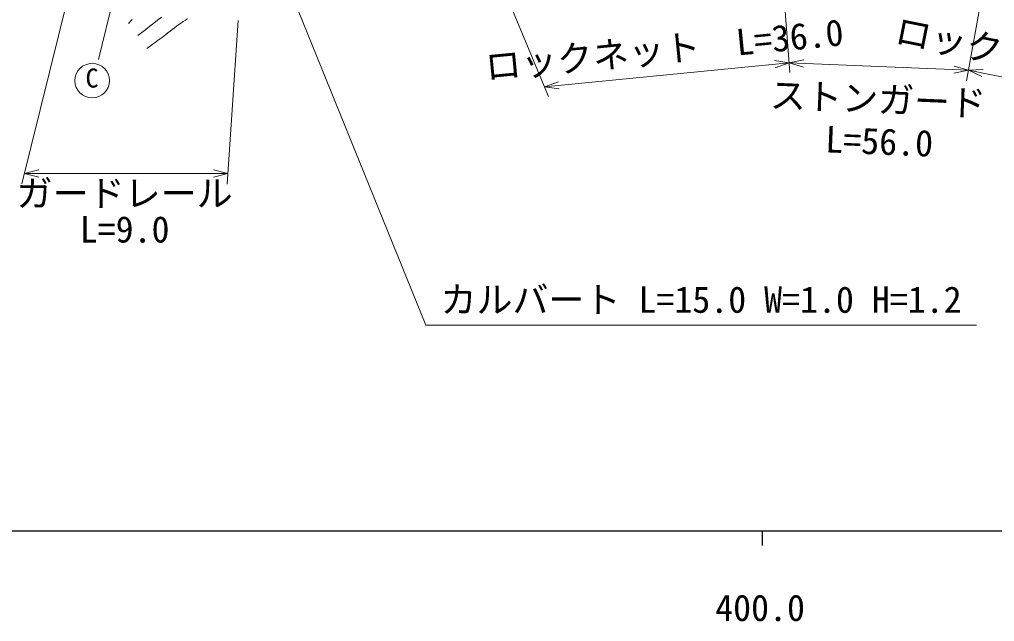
# Model space of a CAD drawing. Units: millimetres, scale not verified. Extents: x 40000 to 680000, y 20000 to 380000.
# Drawn here: x 416414 to 484124, y 198715 to 240494 of the extents above; entities that cross this region are included whole.
import ezdxf
from ezdxf.enums import TextEntityAlignment as Align

# ---------------------------------------------------------------- set-up
doc = ezdxf.new("R2010")
doc.units = ezdxf.units.MM
doc.header["$LTSCALE"] = 1000
for name, color, linetype, lineweight in [('M-BGD', 7, 'Continuous', 13), ('M-STR-HTXT', 7, 'Continuous', 13), ('M-STR-STRC', 7, 'Continuous', 13), ('M-TTL-BAND', 7, 'Continuous', 25)]:
    doc.layers.add(name, color=color, linetype=linetype, lineweight=lineweight)
doc.styles.add('ＭＳ ゴシック', font='')
doc.styles.get('ＭＳ ゴシック').set_extended_font_data('MS Gothic')

msp = doc.modelspace()

# ---------------------------------------------------------------- linework, layer by layer
at = {"layer": 'M-BGD'}
for p, q in [((424103, 240350), (424139, 240393)), ((424139, 240393), (424175, 240435)), ((424175, 240435), (424212, 240476)), ((424212, 240476), (424249, 240518)), ((425732, 240237), (426008, 240449)), ((426008, 240449), (426286, 240659)), ((427781, 240355), (427940, 240457)), ((427940, 240457), (428072, 240540)), ((423994, 240225), (424031, 240267)), ((424031, 240267), (424067, 240308)), ((424067, 240308), (424103, 240350)), ((424905, 239600), (425182, 239811)), ((425182, 239811), (425457, 240024)), ((425457, 240024), (425732, 240237)), ((426876, 239680), (427024, 239796)), ((427024, 239796), (427173, 239912)), ((427173, 239912), (427322, 240027)), ((427322, 240027), (427473, 240139)), ((427473, 240139), (427626, 240249)), ((427626, 240249), (427781, 240355)), ((424626, 239392), (424905, 239600)), ((425962, 238993), (426078, 239079)), ((426078, 239079), (426194, 239164)), ((426194, 239164), (426311, 239250)), ((426311, 239250), (426427, 239336)), ((426427, 239336), (426578, 239449)), ((426578, 239449), (426727, 239564)), ((426727, 239564), (426876, 239680)), ((425263, 238479), (425380, 238565)), ((425380, 238565), (425496, 238651)), ((425496, 238651), (425612, 238736)), ((425612, 238736), (425729, 238822)), ((425729, 238822), (425845, 238907)), ((425845, 238907), (425962, 238993))]:
    msp.add_line(p, q, dxfattribs=at)
at = {"layer": 'M-STR-HTXT'}
for p, q in [((469914, 236811), (467023, 274895)), ((482187, 236244), (486631, 260799)), ((428259, 259618), (444627, 219288)), ((445856, 252723), (453146, 235150)), ((419870, 242424), (416574, 229096)), ((431602, 240436), (430831, 229075)), ((469863, 237487), (470872, 237695)), ((452864, 235830), (469863, 237487)), ((469863, 237487), (468843, 237639)), ((469863, 237487), (468892, 237141)), ((469863, 237487), (482319, 236972)), ((469863, 237487), (470851, 237196)), ((482319, 236972), (481330, 237263)), ((482319, 236972), (483348, 237022)), ((482319, 236972), (481309, 236763)), ((482319, 236972), (493594, 234727)), ((482319, 236972), (483251, 236531)), ((452864, 235830), (453835, 236176)), ((452864, 235830), (453883, 235678)), ((416748, 229800), (417748, 230050)), ((430880, 229800), (416748, 229800)), ((416748, 229800), (417748, 229550)), ((430880, 229800), (429880, 230050)), ((430880, 229800), (429880, 229550)), ((444627, 219288), (482868, 219288))]:
    msp.add_line(p, q, dxfattribs=at)
at = {"layer": 'M-STR-STRC'}
msp.add_line((426652, 257222), (421909, 237725), dxfattribs=at)
msp.add_circle((421463, 236253), 1200, dxfattribs=at)
at = {"layer": 'M-TTL-BAND'}
for p, q in [((40000, 205000), (579000, 205000)), ((468000, 205000), (468000, 204000))]:
    msp.add_line(p, q, dxfattribs=at)

# ---------------------------------------------------------------- texts
at = {"layer": 'M-STR-HTXT', "style": 'ＭＳ ゴシック'}
for s, rotation, p in [('ロックネット\u3000L=36.0', 5.567, (461334, 236957)), ('ロックネットL=24.0', 348.738, (488015, 236143)), ('ストンガード', 357.633, (475982, 233507)), ('L=56.0', 357.633, (476060, 230575))]:
    msp.add_text(s, height=1833, rotation=rotation, dxfattribs=at).set_placement(p, align=Align.BOTTOM_CENTER)
for s, p in [('ガードレール', (423714, 229348)), ('L=9.0', (423714, 226848))]:
    msp.add_text(s, height=1833, dxfattribs=at).set_placement(p, align=Align.TOP_CENTER)
msp.add_text('カルバート L=15.0 W=1.0 H=1.2', height=1833, dxfattribs=at).set_placement((445649, 219588), align=Align.BOTTOM_LEFT)
at = {"layer": 'M-STR-STRC', "style": 'ＭＳ ゴシック'}
msp.add_text('C', height=1320, dxfattribs=at).set_placement((420999, 237090), align=Align.TOP_LEFT)
at = {"layer": 'M-TTL-BAND', "style": 'ＭＳ ゴシック'}
msp.add_text('400.0', height=1833, dxfattribs=at).set_placement((467844, 198195), align=Align.BOTTOM_CENTER)

doc.saveas('drawing.dxf')
